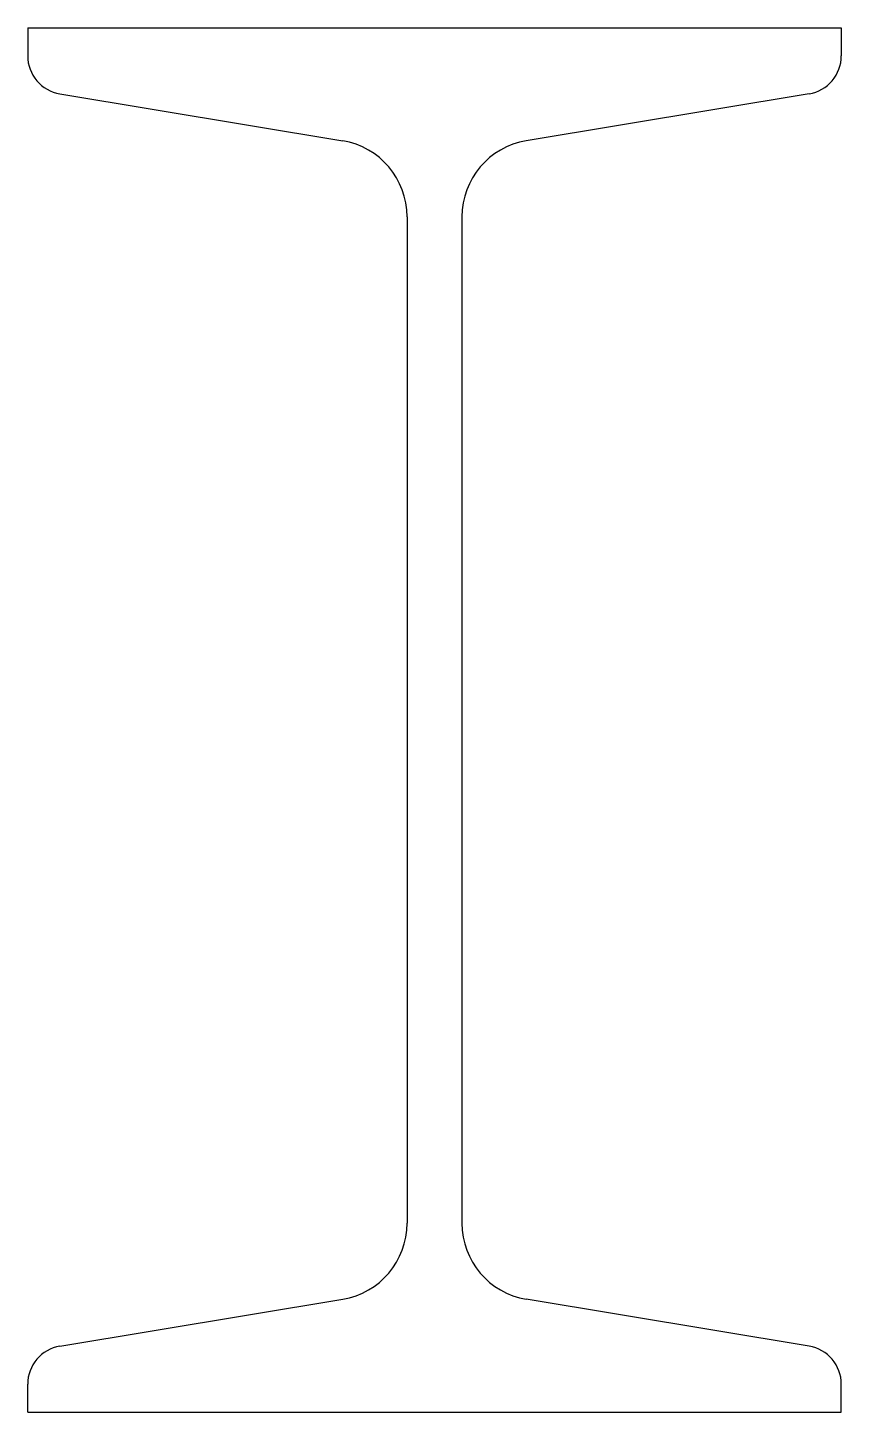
# Model space of a CAD drawing. Header units: metres. Extents: x -37 to 37, y 0 to 126.
import ezdxf

# ---------------------------------------------------------------- set-up
doc = ezdxf.new("R2010")
doc.units = ezdxf.units.M

msp = doc.modelspace()

# ---------------------------------------------------------------- linework, layer by layer
for p, q in [((-37, 126), (37, 126)), ((-37, 126), (-37, 123.44)), ((37, 126), (37, 123.44)), ((-34.08, 119.99), (-8.35, 115.7)), ((34.08, 119.99), (8.35, 115.7)), ((-2.5, 108.8), (-2.5, 17.2)), ((2.5, 108.8), (2.5, 17.2)), ((-34.08, 6.01), (-8.35, 10.3)), ((34.08, 6.01), (8.35, 10.3)), ((-37, 0), (-37, 2.56)), ((37, 0), (37, 2.56)), ((-37, 0), (37, 0))]:
    msp.add_line(p, q)
for centre, radius, start, end in [((-33.5, 123.44), 3.5, 180, 260.54), ((33.5, 123.44), 3.5, 279.46, 0), ((-9.5, 108.8), 7, 0, 80.54), ((9.5, 108.8), 7, 99.46, 180), ((-9.5, 17.2), 7, 279.46, 0), ((9.5, 17.2), 7, 180, 260.54), ((-33.5, 2.56), 3.5, 99.46, 180), ((33.5, 2.56), 3.5, 0, 80.54)]:
    msp.add_arc(centre, radius, start, end)

doc.saveas('drawing.dxf')
